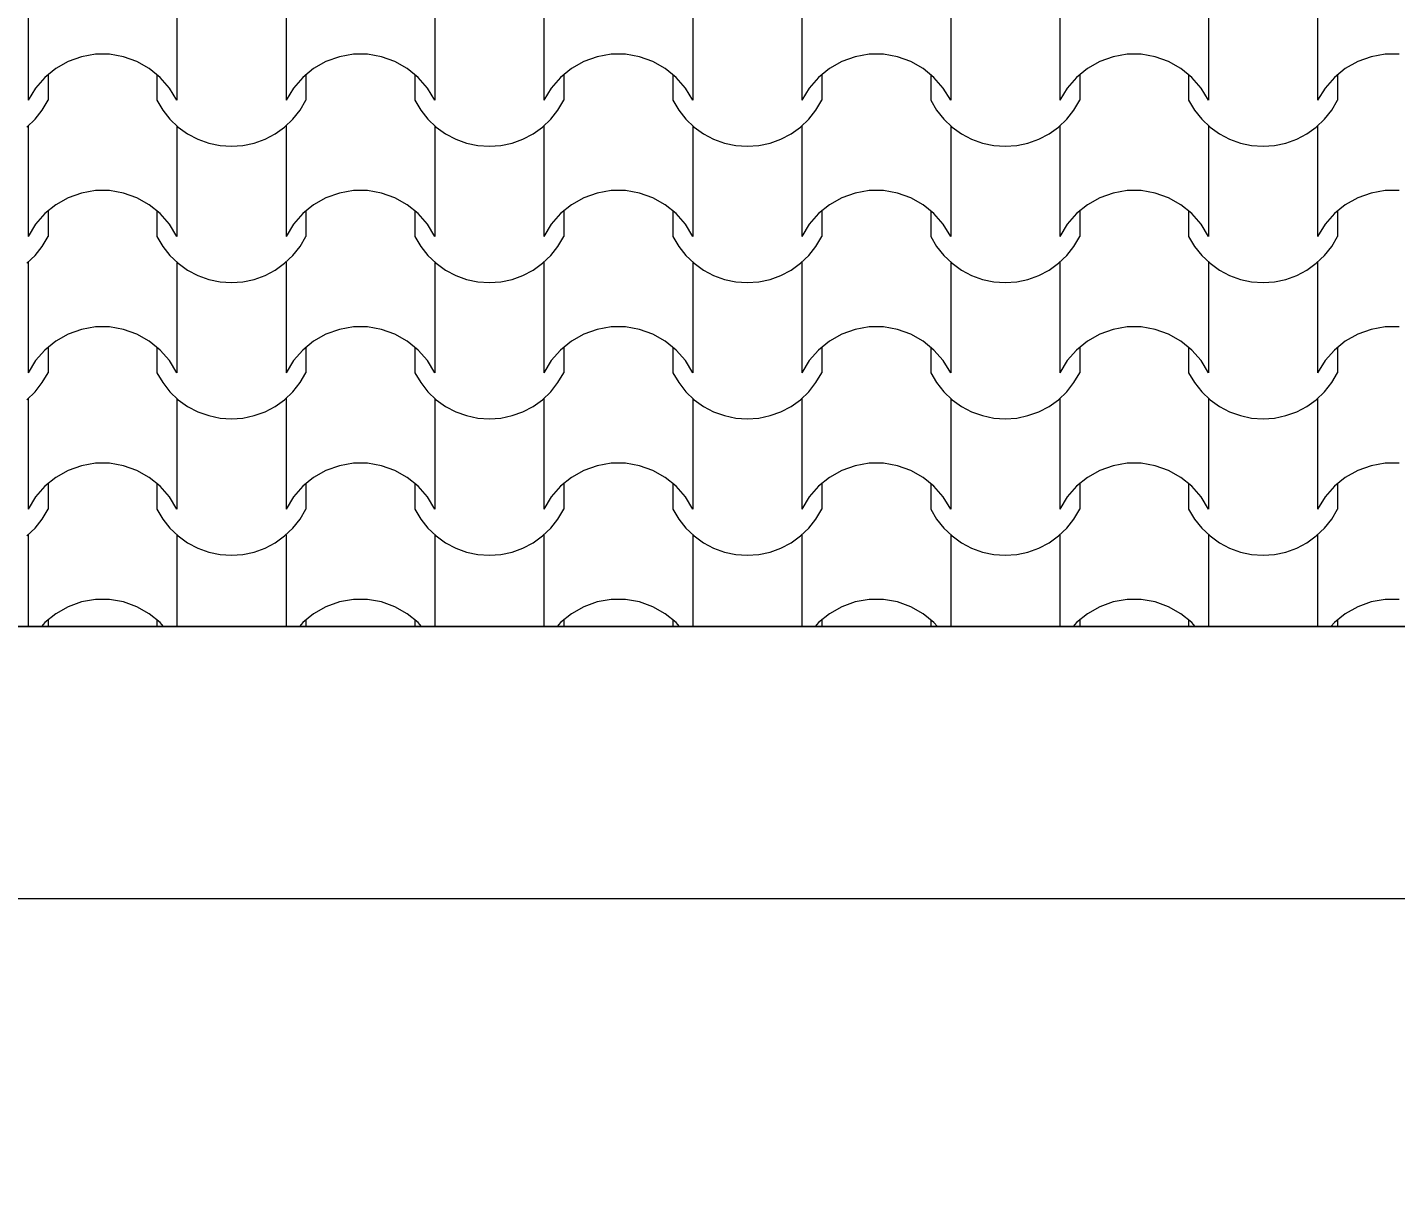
# Model space of a CAD drawing. Header units: millimetres. Extents: x 318905 to 439572, y -5133 to 105868.
# Drawn here: x 401034 to 402543, y 5206 to 6484 of the extents above; entities that cross this region are included whole.
import ezdxf

# ---------------------------------------------------------------- set-up
doc = ezdxf.new("R2010")
doc.units = ezdxf.units.MM
doc.header["$MEASUREMENT"] = 0
for name, color, linetype, lineweight in [('0_Stylo_No__98', 154, 'Continuous', 0), ('2D -  Dessin général_Stylo_No__1', 7, 'Continuous', 5), ('OMBRES_Stylo_No__1', 7, 'Continuous', 5)]:
    doc.layers.add(name, color=color, linetype=linetype, lineweight=lineweight)
doc.layers.add('OMBRES_Stylo_No__82', color=7, linetype='Continuous', lineweight=13, true_color=0xaaaaaa)
doc.styles.add('STYLE_GENERE_3', font='')
doc.styles.get('STYLE_GENERE_3').set_extended_font_data('Arial')
doc.dimstyles.new('STYLE_GENERE__1', dxfattribs={"dimtxt": 200, "dimasz": 142.5, "dimexe": 0.18, "dimexo": 500, "dimgap": 0.09, "dimtad": 0, "dimtih": 1, "dimtoh": 1, "dimlfac": 0.001, "dimzin": 0, "dimdsep": 46, "dimtxsty": 'STYLE_GENERE_3', "dimblk": 'ARROWHEAD_6', "dimblk1": 'ARROWHEAD_6', "dimblk2": 'ARROWHEAD_6', "dimcen": 0.09, "dimclrd": 154, "dimclre": 154, "dimclrt": 154, "dimazin": 0, "dimtfac": 1, "dimtdec": 4, "dimtmove": 0, "dimatfit": 3, "dimfxl": 0, "dimtolj": 1, "dimtzin": 0, "dimarcsym": 0})

# ---------------------------------------------------------------- blocks, each defined once
blk = doc.blocks.new('*X109')
at = {"layer": 'OMBRES_Stylo_No__82', "linetype": 'Continuous'}
for p, q in [((401034.7, 6525.4), (401034.7, 6464.5)), ((401198.9, 6525.4), (401198.9, 6464.5)), ((401319.2, 6525.4), (401319.2, 6464.5)), ((401483.4, 6525.4), (401483.4, 6464.5)), ((401603.6, 6525.4), (401603.6, 6464.5)), ((401767.9, 6525.4), (401767.9, 6464.5)), ((401888.1, 6525.4), (401888.1, 6464.5)), ((402052.4, 6525.4), (402052.4, 6464.5)), ((402172.6, 6525.4), (402172.6, 6464.5)), ((402336.8, 6525.4), (402336.8, 6464.5)), ((402457.1, 6525.4), (402457.1, 6464.5)), ((401034.7, 6464.5), (401034.7, 6403.5)), ((401198.9, 6464.5), (401198.9, 6403.5)), ((401319.2, 6464.5), (401319.2, 6403.5)), ((401483.4, 6464.5), (401483.4, 6403.5)), ((401603.6, 6464.5), (401603.6, 6403.5)), ((401767.9, 6464.5), (401767.9, 6403.5)), ((401888.1, 6464.5), (401888.1, 6403.5)), ((402052.4, 6464.5), (402052.4, 6403.5)), ((402172.6, 6464.5), (402172.6, 6403.5)), ((402336.8, 6464.5), (402336.8, 6403.5)), ((402457.1, 6464.5), (402457.1, 6403.5)), ((401078.9, 6446.1), (401065.2, 6438.5)), ((401093.6, 6451.3), (401078.9, 6446.1)), ((401109, 6454), (401093.6, 6451.3)), ((401116.8, 6454), (401109, 6454)), ((401124.6, 6454), (401116.8, 6454)), ((401140, 6451.3), (401124.6, 6454)), ((401154.7, 6446.1), (401140, 6451.3)), ((401168.4, 6438.5), (401154.7, 6446.1)), ((401363.3, 6446.1), (401349.7, 6438.5)), ((401378.1, 6451.3), (401363.3, 6446.1)), ((401393.5, 6454), (401378.1, 6451.3)), ((401401.3, 6454), (401393.5, 6454)), ((401409.1, 6454), (401401.3, 6454)), ((401424.5, 6451.3), (401409.1, 6454)), ((401439.2, 6446.1), (401424.5, 6451.3)), ((401452.9, 6438.5), (401439.2, 6446.1)), ((401647.8, 6446.1), (401634.2, 6438.5)), ((401662.5, 6451.3), (401647.8, 6446.1)), ((401677.9, 6454), (401662.5, 6451.3)), ((401685.8, 6454), (401677.9, 6454)), ((401693.6, 6454), (401685.8, 6454)), ((401709, 6451.3), (401693.6, 6454)), ((401723.7, 6446.1), (401709, 6451.3)), ((401737.3, 6438.5), (401723.7, 6446.1)), ((401932.3, 6446.1), (401918.7, 6438.5)), ((401947, 6451.3), (401932.3, 6446.1)), ((401962.4, 6454), (401947, 6451.3)), ((401970.2, 6454), (401962.4, 6454)), ((401978.1, 6454), (401970.2, 6454)), ((401993.5, 6451.3), (401978.1, 6454)), ((402008.2, 6446.1), (401993.5, 6451.3)), ((402021.8, 6438.5), (402008.2, 6446.1)), ((402216.8, 6446.1), (402203.1, 6438.5)), ((402231.5, 6451.3), (402216.8, 6446.1)), ((402246.9, 6454), (402231.5, 6451.3)), ((402254.7, 6454), (402246.9, 6454)), ((402262.5, 6454), (402254.7, 6454)), ((402277.9, 6451.3), (402262.5, 6454)), ((402292.7, 6446.1), (402277.9, 6451.3)), ((402306.3, 6438.5), (402292.7, 6446.1)), ((402501.3, 6446.1), (402487.6, 6438.5)), ((402516, 6451.3), (402501.3, 6446.1)), ((402531.4, 6454), (402516, 6451.3)), ((402539.2, 6454), (402531.4, 6454)), ((402547, 6454), (402539.2, 6454)), ((401065.2, 6438.5), (401053.1, 6428.6)), ((401056.7, 6431.5), (401056.7, 6403.5)), ((401180.5, 6428.6), (401168.4, 6438.5)), ((401176.9, 6431.5), (401176.9, 6403.5)), ((401349.7, 6438.5), (401337.6, 6428.6)), ((401341.2, 6431.5), (401341.2, 6403.5)), ((401465, 6428.6), (401452.9, 6438.5)), ((401461.4, 6431.5), (401461.4, 6403.5)), ((401634.2, 6438.5), (401622.1, 6428.6)), ((401625.6, 6431.5), (401625.6, 6403.5)), ((401749.5, 6428.6), (401737.3, 6438.5)), ((401745.9, 6431.5), (401745.9, 6403.5)), ((401918.7, 6438.5), (401906.5, 6428.6)), ((401910.1, 6431.5), (401910.1, 6403.5)), ((402033.9, 6428.6), (402021.8, 6438.5)), ((402030.4, 6431.5), (402030.4, 6403.5)), ((402203.1, 6438.5), (402191, 6428.6)), ((402194.6, 6431.5), (402194.6, 6403.5)), ((402318.4, 6428.6), (402306.3, 6438.5)), ((402314.8, 6431.5), (402314.8, 6403.5)), ((402487.6, 6438.5), (402475.5, 6428.6)), ((402479.1, 6431.5), (402479.1, 6403.5)), ((401042.8, 6416.8), (401034.7, 6403.5)), ((401053.1, 6428.6), (401042.8, 6416.8)), ((401190.8, 6416.8), (401180.5, 6428.6)), ((401198.9, 6403.5), (401190.8, 6416.8)), ((401327.3, 6416.8), (401319.2, 6403.5)), ((401337.6, 6428.6), (401327.3, 6416.8)), ((401475.3, 6416.8), (401465, 6428.6)), ((401483.4, 6403.5), (401475.3, 6416.8)), ((401611.8, 6416.8), (401603.6, 6403.5)), ((401622.1, 6428.6), (401611.8, 6416.8)), ((401759.7, 6416.8), (401749.5, 6428.6)), ((401767.9, 6403.5), (401759.7, 6416.8)), ((401896.3, 6416.8), (401888.1, 6403.5)), ((401906.5, 6428.6), (401896.3, 6416.8)), ((402044.2, 6416.8), (402033.9, 6428.6)), ((402052.4, 6403.5), (402044.2, 6416.8)), ((402180.7, 6416.8), (402172.6, 6403.5)), ((402191, 6428.6), (402180.7, 6416.8)), ((402328.7, 6416.8), (402318.4, 6428.6)), ((402336.8, 6403.5), (402328.7, 6416.8)), ((402465.2, 6416.8), (402457.1, 6403.5)), ((402475.5, 6428.6), (402465.2, 6416.8)), ((401050.2, 6392.5), (401056.7, 6403.5)), ((401176.9, 6403.5), (401183.4, 6392.5)), ((401334.7, 6392.5), (401341.2, 6403.5)), ((401461.4, 6403.5), (401467.8, 6392.5)), ((401619.2, 6392.5), (401625.6, 6403.5)), ((401745.9, 6403.5), (401752.3, 6392.5)), ((401903.7, 6392.5), (401910.1, 6403.5)), ((402030.4, 6403.5), (402036.8, 6392.5)), ((402188.2, 6392.5), (402194.6, 6403.5)), ((402314.8, 6403.5), (402321.3, 6392.5)), ((402472.6, 6392.5), (402479.1, 6403.5)), ((401042.4, 6382.6), (401050.2, 6392.5)), ((401183.4, 6392.5), (401191.2, 6382.6)), ((401326.8, 6382.6), (401334.7, 6392.5)), ((401467.8, 6392.5), (401475.7, 6382.6)), ((401611.3, 6382.6), (401619.2, 6392.5)), ((401752.3, 6392.5), (401760.2, 6382.6)), ((401895.8, 6382.6), (401903.7, 6392.5)), ((402036.8, 6392.5), (402044.7, 6382.6)), ((402180.3, 6382.6), (402188.2, 6392.5)), ((402321.3, 6392.5), (402329.2, 6382.6)), ((402464.8, 6382.6), (402472.6, 6392.5)), ((401033.2, 6373.8), (401042.4, 6382.6)), ((401034.7, 6375.1), (401034.7, 6314.1)), ((401191.2, 6382.6), (401200.4, 6373.8)), ((401198.9, 6375.1), (401198.9, 6314.1)), ((401200.4, 6373.8), (401210.7, 6366.4)), ((401307.3, 6366.4), (401317.6, 6373.8)), ((401317.6, 6373.8), (401326.8, 6382.6)), ((401319.2, 6375.1), (401319.2, 6314.1)), ((401475.7, 6382.6), (401484.9, 6373.8)), ((401483.4, 6375.1), (401483.4, 6314.1)), ((401484.9, 6373.8), (401495.2, 6366.4)), ((401591.8, 6366.4), (401602.1, 6373.8)), ((401602.1, 6373.8), (401611.3, 6382.6)), ((401603.6, 6375.1), (401603.6, 6314.1)), ((401760.2, 6382.6), (401769.4, 6373.8)), ((401767.9, 6375.1), (401767.9, 6314.1)), ((401769.4, 6373.8), (401779.7, 6366.4)), ((401876.3, 6366.4), (401886.6, 6373.8)), ((401886.6, 6373.8), (401895.8, 6382.6)), ((401888.1, 6375.1), (401888.1, 6314.1)), ((402044.7, 6382.6), (402053.9, 6373.8)), ((402052.4, 6375.1), (402052.4, 6314.1)), ((402053.9, 6373.8), (402064.2, 6366.4)), ((402160.8, 6366.4), (402171.1, 6373.8)), ((402171.1, 6373.8), (402180.3, 6382.6)), ((402172.6, 6375.1), (402172.6, 6314.1)), ((402329.2, 6382.6), (402338.4, 6373.8)), ((402336.8, 6375.1), (402336.8, 6314.1)), ((402338.4, 6373.8), (402348.7, 6366.4)), ((402445.3, 6366.4), (402455.6, 6373.8)), ((402455.6, 6373.8), (402464.8, 6382.6)), ((402457.1, 6375.1), (402457.1, 6314.1)), ((401210.7, 6366.4), (401222, 6360.5)), ((401222, 6360.5), (401233.9, 6356.1)), ((401233.9, 6356.1), (401246.4, 6353.5)), ((401271.7, 6353.5), (401284.1, 6356.1)), ((401284.1, 6356.1), (401296.1, 6360.5)), ((401296.1, 6360.5), (401307.3, 6366.4)), ((401495.2, 6366.4), (401506.5, 6360.5)), ((401506.5, 6360.5), (401518.4, 6356.1)), ((401518.4, 6356.1), (401530.8, 6353.5)), ((401556.2, 6353.5), (401568.6, 6356.1)), ((401568.6, 6356.1), (401580.6, 6360.5)), ((401580.6, 6360.5), (401591.8, 6366.4)), ((401779.7, 6366.4), (401790.9, 6360.5)), ((401790.9, 6360.5), (401802.9, 6356.1)), ((401802.9, 6356.1), (401815.3, 6353.5)), ((401840.7, 6353.5), (401853.1, 6356.1)), ((401853.1, 6356.1), (401865.1, 6360.5)), ((401865.1, 6360.5), (401876.3, 6366.4)), ((402064.2, 6366.4), (402075.4, 6360.5)), ((402075.4, 6360.5), (402087.4, 6356.1)), ((402087.4, 6356.1), (402099.8, 6353.5)), ((402125.2, 6353.5), (402137.6, 6356.1)), ((402137.6, 6356.1), (402149.5, 6360.5)), ((402149.5, 6360.5), (402160.8, 6366.4)), ((402348.7, 6366.4), (402359.9, 6360.5)), ((402359.9, 6360.5), (402371.9, 6356.1)), ((402371.9, 6356.1), (402384.3, 6353.5)), ((402409.6, 6353.5), (402422.1, 6356.1)), ((402422.1, 6356.1), (402434, 6360.5)), ((402434, 6360.5), (402445.3, 6366.4)), ((401246.4, 6353.5), (401259, 6352.6)), ((401259, 6352.6), (401271.7, 6353.5)), ((401530.8, 6353.5), (401543.5, 6352.6)), ((401543.5, 6352.6), (401556.2, 6353.5)), ((401815.3, 6353.5), (401828, 6352.6)), ((401828, 6352.6), (401840.7, 6353.5)), ((402099.8, 6353.5), (402112.5, 6352.6)), ((402112.5, 6352.6), (402125.2, 6353.5)), ((402384.3, 6353.5), (402397, 6352.6)), ((402397, 6352.6), (402409.6, 6353.5)), ((401034.7, 6314.1), (401034.7, 6253.1)), ((401198.9, 6314.1), (401198.9, 6253.1)), ((401319.2, 6314.1), (401319.2, 6253.1)), ((401483.4, 6314.1), (401483.4, 6253.1)), ((401603.6, 6314.1), (401603.6, 6253.1)), ((401767.9, 6314.1), (401767.9, 6253.1)), ((401888.1, 6314.1), (401888.1, 6253.1)), ((402052.4, 6314.1), (402052.4, 6253.1)), ((402172.6, 6314.1), (402172.6, 6253.1)), ((402336.8, 6314.1), (402336.8, 6253.1)), ((402457.1, 6314.1), (402457.1, 6253.1)), ((401078.9, 6295.8), (401065.2, 6288.1)), ((401093.6, 6301), (401078.9, 6295.8)), ((401109, 6303.7), (401093.6, 6301)), ((401116.8, 6303.7), (401109, 6303.7)), ((401124.6, 6303.7), (401116.8, 6303.7)), ((401140, 6301), (401124.6, 6303.7)), ((401154.7, 6295.8), (401140, 6301)), ((401168.4, 6288.1), (401154.7, 6295.8)), ((401363.3, 6295.8), (401349.7, 6288.1)), ((401378.1, 6301), (401363.3, 6295.8)), ((401393.5, 6303.7), (401378.1, 6301)), ((401401.3, 6303.7), (401393.5, 6303.7)), ((401409.1, 6303.7), (401401.3, 6303.7)), ((401424.5, 6301), (401409.1, 6303.7)), ((401439.2, 6295.8), (401424.5, 6301)), ((401452.9, 6288.1), (401439.2, 6295.8)), ((401647.8, 6295.8), (401634.2, 6288.1)), ((401662.5, 6301), (401647.8, 6295.8)), ((401677.9, 6303.7), (401662.5, 6301)), ((401685.8, 6303.7), (401677.9, 6303.7)), ((401693.6, 6303.7), (401685.8, 6303.7)), ((401709, 6301), (401693.6, 6303.7)), ((401723.7, 6295.8), (401709, 6301)), ((401737.3, 6288.1), (401723.7, 6295.8)), ((401932.3, 6295.8), (401918.7, 6288.1)), ((401947, 6301), (401932.3, 6295.8)), ((401962.4, 6303.7), (401947, 6301)), ((401970.2, 6303.7), (401962.4, 6303.7)), ((401978.1, 6303.7), (401970.2, 6303.7)), ((401993.5, 6301), (401978.1, 6303.7)), ((402008.2, 6295.8), (401993.5, 6301)), ((402021.8, 6288.1), (402008.2, 6295.8)), ((402216.8, 6295.8), (402203.1, 6288.1)), ((402231.5, 6301), (402216.8, 6295.8)), ((402246.9, 6303.7), (402231.5, 6301)), ((402254.7, 6303.7), (402246.9, 6303.7)), ((402262.5, 6303.7), (402254.7, 6303.7)), ((402277.9, 6301), (402262.5, 6303.7)), ((402292.7, 6295.8), (402277.9, 6301)), ((402306.3, 6288.1), (402292.7, 6295.8)), ((402501.3, 6295.8), (402487.6, 6288.1)), ((402516, 6301), (402501.3, 6295.8)), ((402531.4, 6303.7), (402516, 6301)), ((402539.2, 6303.7), (402531.4, 6303.7)), ((402547, 6303.7), (402539.2, 6303.7)), ((401053.1, 6278.3), (401042.8, 6266.5)), ((401065.2, 6288.1), (401053.1, 6278.3)), ((401056.7, 6281.2), (401056.7, 6253.1)), ((401180.5, 6278.3), (401168.4, 6288.1)), ((401176.9, 6281.2), (401176.9, 6253.1)), ((401190.8, 6266.5), (401180.5, 6278.3)), ((401337.6, 6278.3), (401327.3, 6266.5)), ((401349.7, 6288.1), (401337.6, 6278.3)), ((401341.2, 6281.2), (401341.2, 6253.1)), ((401465, 6278.3), (401452.9, 6288.1)), ((401461.4, 6281.2), (401461.4, 6253.1)), ((401475.3, 6266.5), (401465, 6278.3)), ((401622.1, 6278.3), (401611.8, 6266.5)), ((401634.2, 6288.1), (401622.1, 6278.3)), ((401625.6, 6281.2), (401625.6, 6253.1)), ((401749.5, 6278.3), (401737.3, 6288.1)), ((401745.9, 6281.2), (401745.9, 6253.1)), ((401759.7, 6266.5), (401749.5, 6278.3)), ((401906.5, 6278.3), (401896.3, 6266.5)), ((401918.7, 6288.1), (401906.5, 6278.3)), ((401910.1, 6281.2), (401910.1, 6253.1)), ((402033.9, 6278.3), (402021.8, 6288.1)), ((402030.4, 6281.2), (402030.4, 6253.1)), ((402044.2, 6266.5), (402033.9, 6278.3)), ((402191, 6278.3), (402180.7, 6266.5)), ((402203.1, 6288.1), (402191, 6278.3)), ((402194.6, 6281.2), (402194.6, 6253.1)), ((402318.4, 6278.3), (402306.3, 6288.1)), ((402314.8, 6281.2), (402314.8, 6253.1)), ((402328.7, 6266.5), (402318.4, 6278.3)), ((402475.5, 6278.3), (402465.2, 6266.5)), ((402487.6, 6288.1), (402475.5, 6278.3)), ((402479.1, 6281.2), (402479.1, 6253.1)), ((401042.8, 6266.5), (401034.7, 6253.1)), ((401198.9, 6253.1), (401190.8, 6266.5)), ((401327.3, 6266.5), (401319.2, 6253.1)), ((401483.4, 6253.1), (401475.3, 6266.5)), ((401611.8, 6266.5), (401603.6, 6253.1)), ((401767.9, 6253.1), (401759.7, 6266.5)), ((401896.3, 6266.5), (401888.1, 6253.1)), ((402052.4, 6253.1), (402044.2, 6266.5)), ((402180.7, 6266.5), (402172.6, 6253.1)), ((402336.8, 6253.1), (402328.7, 6266.5)), ((402465.2, 6266.5), (402457.1, 6253.1)), ((401050.2, 6242.2), (401056.7, 6253.1)), ((401176.9, 6253.1), (401183.4, 6242.2)), ((401334.7, 6242.2), (401341.2, 6253.1)), ((401461.4, 6253.1), (401467.8, 6242.2)), ((401619.2, 6242.2), (401625.6, 6253.1)), ((401745.9, 6253.1), (401752.3, 6242.2)), ((401903.7, 6242.2), (401910.1, 6253.1)), ((402030.4, 6253.1), (402036.8, 6242.2)), ((402188.2, 6242.2), (402194.6, 6253.1)), ((402314.8, 6253.1), (402321.3, 6242.2)), ((402472.6, 6242.2), (402479.1, 6253.1)), ((401042.4, 6232.2), (401050.2, 6242.2)), ((401183.4, 6242.2), (401191.2, 6232.2)), ((401326.8, 6232.2), (401334.7, 6242.2)), ((401467.8, 6242.2), (401475.7, 6232.2)), ((401611.3, 6232.2), (401619.2, 6242.2)), ((401752.3, 6242.2), (401760.2, 6232.2)), ((401895.8, 6232.2), (401903.7, 6242.2)), ((402036.8, 6242.2), (402044.7, 6232.2)), ((402180.3, 6232.2), (402188.2, 6242.2)), ((402321.3, 6242.2), (402329.2, 6232.2)), ((402464.8, 6232.2), (402472.6, 6242.2)), ((401033.2, 6223.5), (401042.4, 6232.2)), ((401034.7, 6224.7), (401034.7, 6163.8)), ((401191.2, 6232.2), (401200.4, 6223.5)), ((401198.9, 6224.7), (401198.9, 6163.8)), ((401200.4, 6223.5), (401210.7, 6216)), ((401307.3, 6216), (401317.6, 6223.5)), ((401317.6, 6223.5), (401326.8, 6232.2)), ((401319.2, 6224.7), (401319.2, 6163.8)), ((401475.7, 6232.2), (401484.9, 6223.5)), ((401483.4, 6224.7), (401483.4, 6163.8)), ((401484.9, 6223.5), (401495.2, 6216)), ((401591.8, 6216), (401602.1, 6223.5)), ((401602.1, 6223.5), (401611.3, 6232.2)), ((401603.6, 6224.7), (401603.6, 6163.8)), ((401760.2, 6232.2), (401769.4, 6223.5)), ((401767.9, 6224.7), (401767.9, 6163.8)), ((401769.4, 6223.5), (401779.7, 6216)), ((401876.3, 6216), (401886.6, 6223.5)), ((401886.6, 6223.5), (401895.8, 6232.2)), ((401888.1, 6224.7), (401888.1, 6163.8)), ((402044.7, 6232.2), (402053.9, 6223.5)), ((402052.4, 6224.7), (402052.4, 6163.8)), ((402053.9, 6223.5), (402064.2, 6216)), ((402160.8, 6216), (402171.1, 6223.5)), ((402171.1, 6223.5), (402180.3, 6232.2)), ((402172.6, 6224.7), (402172.6, 6163.8)), ((402329.2, 6232.2), (402338.4, 6223.5)), ((402336.8, 6224.7), (402336.8, 6163.8)), ((402338.4, 6223.5), (402348.7, 6216)), ((402445.3, 6216), (402455.6, 6223.5)), ((402455.6, 6223.5), (402464.8, 6232.2)), ((402457.1, 6224.7), (402457.1, 6163.8)), ((401210.7, 6216), (401222, 6210.1)), ((401222, 6210.1), (401233.9, 6205.8)), ((401233.9, 6205.8), (401246.4, 6203.2)), ((401246.4, 6203.2), (401259, 6202.3)), ((401259, 6202.3), (401271.7, 6203.2)), ((401271.7, 6203.2), (401284.1, 6205.8)), ((401284.1, 6205.8), (401296.1, 6210.1)), ((401296.1, 6210.1), (401307.3, 6216)), ((401495.2, 6216), (401506.5, 6210.1)), ((401506.5, 6210.1), (401518.4, 6205.8)), ((401518.4, 6205.8), (401530.8, 6203.2)), ((401530.8, 6203.2), (401543.5, 6202.3)), ((401543.5, 6202.3), (401556.2, 6203.2)), ((401556.2, 6203.2), (401568.6, 6205.8)), ((401568.6, 6205.8), (401580.6, 6210.1)), ((401580.6, 6210.1), (401591.8, 6216)), ((401779.7, 6216), (401790.9, 6210.1)), ((401790.9, 6210.1), (401802.9, 6205.8)), ((401802.9, 6205.8), (401815.3, 6203.2)), ((401815.3, 6203.2), (401828, 6202.3)), ((401828, 6202.3), (401840.7, 6203.2)), ((401840.7, 6203.2), (401853.1, 6205.8)), ((401853.1, 6205.8), (401865.1, 6210.1)), ((401865.1, 6210.1), (401876.3, 6216)), ((402064.2, 6216), (402075.4, 6210.1)), ((402075.4, 6210.1), (402087.4, 6205.8)), ((402087.4, 6205.8), (402099.8, 6203.2)), ((402099.8, 6203.2), (402112.5, 6202.3)), ((402112.5, 6202.3), (402125.2, 6203.2)), ((402125.2, 6203.2), (402137.6, 6205.8)), ((402137.6, 6205.8), (402149.5, 6210.1)), ((402149.5, 6210.1), (402160.8, 6216)), ((402348.7, 6216), (402359.9, 6210.1)), ((402359.9, 6210.1), (402371.9, 6205.8)), ((402371.9, 6205.8), (402384.3, 6203.2)), ((402384.3, 6203.2), (402397, 6202.3)), ((402397, 6202.3), (402409.6, 6203.2)), ((402409.6, 6203.2), (402422.1, 6205.8)), ((402422.1, 6205.8), (402434, 6210.1)), ((402434, 6210.1), (402445.3, 6216)), ((401034.7, 6163.8), (401034.7, 6102.8)), ((401198.9, 6163.8), (401198.9, 6102.8)), ((401319.2, 6163.8), (401319.2, 6102.8)), ((401483.4, 6163.8), (401483.4, 6102.8)), ((401603.6, 6163.8), (401603.6, 6102.8)), ((401767.9, 6163.8), (401767.9, 6102.8)), ((401888.1, 6163.8), (401888.1, 6102.8)), ((402052.4, 6163.8), (402052.4, 6102.8)), ((402172.6, 6163.8), (402172.6, 6102.8)), ((402336.8, 6163.8), (402336.8, 6102.8)), ((402457.1, 6163.8), (402457.1, 6102.8)), ((401078.9, 6145.4), (401065.2, 6137.8)), ((401093.6, 6150.7), (401078.9, 6145.4)), ((401109, 6153.3), (401093.6, 6150.7)), ((401116.8, 6153.3), (401109, 6153.3)), ((401124.6, 6153.3), (401116.8, 6153.3)), ((401140, 6150.7), (401124.6, 6153.3)), ((401154.7, 6145.4), (401140, 6150.7)), ((401168.4, 6137.8), (401154.7, 6145.4)), ((401363.3, 6145.4), (401349.7, 6137.8)), ((401378.1, 6150.7), (401363.3, 6145.4)), ((401393.5, 6153.3), (401378.1, 6150.7)), ((401401.3, 6153.3), (401393.5, 6153.3)), ((401409.1, 6153.3), (401401.3, 6153.3)), ((401424.5, 6150.7), (401409.1, 6153.3)), ((401439.2, 6145.4), (401424.5, 6150.7)), ((401452.9, 6137.8), (401439.2, 6145.4)), ((401647.8, 6145.4), (401634.2, 6137.8)), ((401662.5, 6150.7), (401647.8, 6145.4)), ((401677.9, 6153.3), (401662.5, 6150.7)), ((401685.8, 6153.3), (401677.9, 6153.3)), ((401693.6, 6153.3), (401685.8, 6153.3)), ((401709, 6150.7), (401693.6, 6153.3)), ((401723.7, 6145.4), (401709, 6150.7)), ((401737.3, 6137.8), (401723.7, 6145.4)), ((401932.3, 6145.4), (401918.7, 6137.8)), ((401947, 6150.7), (401932.3, 6145.4)), ((401962.4, 6153.3), (401947, 6150.7)), ((401970.2, 6153.3), (401962.4, 6153.3)), ((401978.1, 6153.3), (401970.2, 6153.3)), ((401993.5, 6150.7), (401978.1, 6153.3)), ((402008.2, 6145.4), (401993.5, 6150.7)), ((402021.8, 6137.8), (402008.2, 6145.4)), ((402216.8, 6145.4), (402203.1, 6137.8)), ((402231.5, 6150.7), (402216.8, 6145.4)), ((402246.9, 6153.3), (402231.5, 6150.7)), ((402254.7, 6153.3), (402246.9, 6153.3)), ((402262.5, 6153.3), (402254.7, 6153.3)), ((402277.9, 6150.7), (402262.5, 6153.3)), ((402292.7, 6145.4), (402277.9, 6150.7)), ((402306.3, 6137.8), (402292.7, 6145.4)), ((402501.3, 6145.4), (402487.6, 6137.8)), ((402516, 6150.7), (402501.3, 6145.4)), ((402531.4, 6153.3), (402516, 6150.7)), ((402539.2, 6153.3), (402531.4, 6153.3)), ((402547, 6153.3), (402539.2, 6153.3)), ((401053.1, 6127.9), (401042.8, 6116.2)), ((401065.2, 6137.8), (401053.1, 6127.9)), ((401056.7, 6130.8), (401056.7, 6102.8)), ((401180.5, 6127.9), (401168.4, 6137.8)), ((401176.9, 6130.8), (401176.9, 6102.8)), ((401190.8, 6116.2), (401180.5, 6127.9)), ((401337.6, 6127.9), (401327.3, 6116.2)), ((401349.7, 6137.8), (401337.6, 6127.9)), ((401341.2, 6130.8), (401341.2, 6102.8)), ((401465, 6127.9), (401452.9, 6137.8)), ((401461.4, 6130.8), (401461.4, 6102.8)), ((401475.3, 6116.2), (401465, 6127.9)), ((401622.1, 6127.9), (401611.8, 6116.2)), ((401634.2, 6137.8), (401622.1, 6127.9)), ((401625.6, 6130.8), (401625.6, 6102.8)), ((401749.5, 6127.9), (401737.3, 6137.8)), ((401745.9, 6130.8), (401745.9, 6102.8)), ((401759.7, 6116.2), (401749.5, 6127.9)), ((401906.5, 6127.9), (401896.3, 6116.2)), ((401918.7, 6137.8), (401906.5, 6127.9)), ((401910.1, 6130.8), (401910.1, 6102.8)), ((402033.9, 6127.9), (402021.8, 6137.8)), ((402030.4, 6130.8), (402030.4, 6102.8)), ((402044.2, 6116.2), (402033.9, 6127.9)), ((402191, 6127.9), (402180.7, 6116.2)), ((402203.1, 6137.8), (402191, 6127.9)), ((402194.6, 6130.8), (402194.6, 6102.8)), ((402318.4, 6127.9), (402306.3, 6137.8)), ((402314.8, 6130.8), (402314.8, 6102.8)), ((402328.7, 6116.2), (402318.4, 6127.9)), ((402475.5, 6127.9), (402465.2, 6116.2)), ((402487.6, 6137.8), (402475.5, 6127.9)), ((402479.1, 6130.8), (402479.1, 6102.8)), ((401042.8, 6116.2), (401034.7, 6102.8)), ((401198.9, 6102.8), (401190.8, 6116.2)), ((401327.3, 6116.2), (401319.2, 6102.8)), ((401483.4, 6102.8), (401475.3, 6116.2)), ((401611.8, 6116.2), (401603.6, 6102.8)), ((401767.9, 6102.8), (401759.7, 6116.2)), ((401896.3, 6116.2), (401888.1, 6102.8)), ((402052.4, 6102.8), (402044.2, 6116.2)), ((402180.7, 6116.2), (402172.6, 6102.8)), ((402336.8, 6102.8), (402328.7, 6116.2)), ((402465.2, 6116.2), (402457.1, 6102.8)), ((401050.2, 6091.9), (401056.7, 6102.8)), ((401176.9, 6102.8), (401183.4, 6091.9)), ((401334.7, 6091.9), (401341.2, 6102.8)), ((401461.4, 6102.8), (401467.8, 6091.9)), ((401619.2, 6091.9), (401625.6, 6102.8)), ((401745.9, 6102.8), (401752.3, 6091.9)), ((401903.7, 6091.9), (401910.1, 6102.8)), ((402030.4, 6102.8), (402036.8, 6091.9)), ((402188.2, 6091.9), (402194.6, 6102.8)), ((402314.8, 6102.8), (402321.3, 6091.9)), ((402472.6, 6091.9), (402479.1, 6102.8)), ((401042.4, 6081.9), (401050.2, 6091.9)), ((401183.4, 6091.9), (401191.2, 6081.9)), ((401326.8, 6081.9), (401334.7, 6091.9)), ((401467.8, 6091.9), (401475.7, 6081.9)), ((401611.3, 6081.9), (401619.2, 6091.9)), ((401752.3, 6091.9), (401760.2, 6081.9)), ((401895.8, 6081.9), (401903.7, 6091.9)), ((402036.8, 6091.9), (402044.7, 6081.9)), ((402180.3, 6081.9), (402188.2, 6091.9)), ((402321.3, 6091.9), (402329.2, 6081.9)), ((402464.8, 6081.9), (402472.6, 6091.9)), ((401033.2, 6073.1), (401042.4, 6081.9)), ((401034.7, 6074.4), (401034.7, 6013.4)), ((401191.2, 6081.9), (401200.4, 6073.1)), ((401198.9, 6074.4), (401198.9, 6013.4)), ((401200.4, 6073.1), (401210.7, 6065.7)), ((401307.3, 6065.7), (401317.6, 6073.1)), ((401317.6, 6073.1), (401326.8, 6081.9)), ((401319.2, 6074.4), (401319.2, 6013.4)), ((401475.7, 6081.9), (401484.9, 6073.1)), ((401483.4, 6074.4), (401483.4, 6013.4)), ((401484.9, 6073.1), (401495.2, 6065.7)), ((401591.8, 6065.7), (401602.1, 6073.1)), ((401602.1, 6073.1), (401611.3, 6081.9)), ((401603.6, 6074.4), (401603.6, 6013.4)), ((401760.2, 6081.9), (401769.4, 6073.1)), ((401767.9, 6074.4), (401767.9, 6013.4)), ((401769.4, 6073.1), (401779.7, 6065.7)), ((401876.3, 6065.7), (401886.6, 6073.1)), ((401886.6, 6073.1), (401895.8, 6081.9)), ((401888.1, 6074.4), (401888.1, 6013.4)), ((402044.7, 6081.9), (402053.9, 6073.1)), ((402052.4, 6074.4), (402052.4, 6013.4)), ((402053.9, 6073.1), (402064.2, 6065.7)), ((402160.8, 6065.7), (402171.1, 6073.1)), ((402171.1, 6073.1), (402180.3, 6081.9)), ((402172.6, 6074.4), (402172.6, 6013.4)), ((402329.2, 6081.9), (402338.4, 6073.1)), ((402336.8, 6074.4), (402336.8, 6013.4)), ((402338.4, 6073.1), (402348.7, 6065.7)), ((402445.3, 6065.7), (402455.6, 6073.1)), ((402455.6, 6073.1), (402464.8, 6081.9)), ((402457.1, 6074.4), (402457.1, 6013.4)), ((401210.7, 6065.7), (401222, 6059.8)), ((401222, 6059.8), (401233.9, 6055.5)), ((401233.9, 6055.5), (401246.4, 6052.9)), ((401246.4, 6052.9), (401259, 6052)), ((401259, 6052), (401271.7, 6052.9)), ((401271.7, 6052.9), (401284.1, 6055.5)), ((401284.1, 6055.5), (401296.1, 6059.8)), ((401296.1, 6059.8), (401307.3, 6065.7)), ((401495.2, 6065.7), (401506.5, 6059.8)), ((401506.5, 6059.8), (401518.4, 6055.5)), ((401518.4, 6055.5), (401530.8, 6052.9)), ((401530.8, 6052.9), (401543.5, 6052)), ((401543.5, 6052), (401556.2, 6052.9)), ((401556.2, 6052.9), (401568.6, 6055.5)), ((401568.6, 6055.5), (401580.6, 6059.8)), ((401580.6, 6059.8), (401591.8, 6065.7)), ((401779.7, 6065.7), (401790.9, 6059.8)), ((401790.9, 6059.8), (401802.9, 6055.5)), ((401802.9, 6055.5), (401815.3, 6052.9)), ((401815.3, 6052.9), (401828, 6052)), ((401828, 6052), (401840.7, 6052.9)), ((401840.7, 6052.9), (401853.1, 6055.5)), ((401853.1, 6055.5), (401865.1, 6059.8)), ((401865.1, 6059.8), (401876.3, 6065.7)), ((402064.2, 6065.7), (402075.4, 6059.8)), ((402075.4, 6059.8), (402087.4, 6055.5)), ((402087.4, 6055.5), (402099.8, 6052.9)), ((402099.8, 6052.9), (402112.5, 6052)), ((402112.5, 6052), (402125.2, 6052.9)), ((402125.2, 6052.9), (402137.6, 6055.5)), ((402137.6, 6055.5), (402149.5, 6059.8)), ((402149.5, 6059.8), (402160.8, 6065.7)), ((402348.7, 6065.7), (402359.9, 6059.8)), ((402359.9, 6059.8), (402371.9, 6055.5)), ((402371.9, 6055.5), (402384.3, 6052.9)), ((402384.3, 6052.9), (402397, 6052)), ((402397, 6052), (402409.6, 6052.9)), ((402409.6, 6052.9), (402422.1, 6055.5)), ((402422.1, 6055.5), (402434, 6059.8)), ((402434, 6059.8), (402445.3, 6065.7)), ((401034.7, 6013.4), (401034.7, 5952.5)), ((401198.9, 6013.4), (401198.9, 5952.5)), ((401319.2, 6013.4), (401319.2, 5952.5)), ((401483.4, 6013.4), (401483.4, 5952.5)), ((401603.6, 6013.4), (401603.6, 5952.5)), ((401767.9, 6013.4), (401767.9, 5952.5)), ((401888.1, 6013.4), (401888.1, 5952.5)), ((402052.4, 6013.4), (402052.4, 5952.5)), ((402172.6, 6013.4), (402172.6, 5952.5)), ((402336.8, 6013.4), (402336.8, 5952.5)), ((402457.1, 6013.4), (402457.1, 5952.5)), ((401078.9, 5995.1), (401065.2, 5987.4)), ((401093.6, 6000.3), (401078.9, 5995.1)), ((401109, 6003), (401093.6, 6000.3)), ((401116.8, 6003), (401109, 6003)), ((401124.6, 6003), (401116.8, 6003)), ((401140, 6000.3), (401124.6, 6003)), ((401154.7, 5995.1), (401140, 6000.3)), ((401168.4, 5987.4), (401154.7, 5995.1)), ((401363.3, 5995.1), (401349.7, 5987.4)), ((401378.1, 6000.3), (401363.3, 5995.1)), ((401393.5, 6003), (401378.1, 6000.3)), ((401401.3, 6003), (401393.5, 6003)), ((401409.1, 6003), (401401.3, 6003)), ((401424.5, 6000.3), (401409.1, 6003)), ((401439.2, 5995.1), (401424.5, 6000.3)), ((401452.9, 5987.4), (401439.2, 5995.1)), ((401647.8, 5995.1), (401634.2, 5987.4)), ((401662.5, 6000.3), (401647.8, 5995.1)), ((401677.9, 6003), (401662.5, 6000.3)), ((401685.8, 6003), (401677.9, 6003)), ((401693.6, 6003), (401685.8, 6003)), ((401709, 6000.3), (401693.6, 6003)), ((401723.7, 5995.1), (401709, 6000.3)), ((401737.3, 5987.4), (401723.7, 5995.1)), ((401932.3, 5995.1), (401918.7, 5987.4)), ((401947, 6000.3), (401932.3, 5995.1)), ((401962.4, 6003), (401947, 6000.3)), ((401970.2, 6003), (401962.4, 6003)), ((401978.1, 6003), (401970.2, 6003)), ((401993.5, 6000.3), (401978.1, 6003)), ((402008.2, 5995.1), (401993.5, 6000.3)), ((402021.8, 5987.4), (402008.2, 5995.1)), ((402216.8, 5995.1), (402203.1, 5987.4)), ((402231.5, 6000.3), (402216.8, 5995.1)), ((402246.9, 6003), (402231.5, 6000.3)), ((402254.7, 6003), (402246.9, 6003)), ((402262.5, 6003), (402254.7, 6003)), ((402277.9, 6000.3), (402262.5, 6003)), ((402292.7, 5995.1), (402277.9, 6000.3)), ((402306.3, 5987.4), (402292.7, 5995.1)), ((402501.3, 5995.1), (402487.6, 5987.4)), ((402516, 6000.3), (402501.3, 5995.1)), ((402531.4, 6003), (402516, 6000.3)), ((402539.2, 6003), (402531.4, 6003)), ((402547, 6003), (402539.2, 6003)), ((401053.1, 5977.6), (401042.8, 5965.8)), ((401065.2, 5987.4), (401053.1, 5977.6)), ((401056.7, 5980.5), (401056.7, 5952.5)), ((401180.5, 5977.6), (401168.4, 5987.4)), ((401176.9, 5980.5), (401176.9, 5952.5)), ((401190.8, 5965.8), (401180.5, 5977.6)), ((401337.6, 5977.6), (401327.3, 5965.8)), ((401349.7, 5987.4), (401337.6, 5977.6)), ((401341.2, 5980.5), (401341.2, 5952.5)), ((401465, 5977.6), (401452.9, 5987.4)), ((401461.4, 5980.5), (401461.4, 5952.5)), ((401475.3, 5965.8), (401465, 5977.6)), ((401622.1, 5977.6), (401611.8, 5965.8)), ((401634.2, 5987.4), (401622.1, 5977.6)), ((401625.6, 5980.5), (401625.6, 5952.5)), ((401749.5, 5977.6), (401737.3, 5987.4)), ((401745.9, 5980.5), (401745.9, 5952.5)), ((401759.7, 5965.8), (401749.5, 5977.6)), ((401906.5, 5977.6), (401896.3, 5965.8)), ((401918.7, 5987.4), (401906.5, 5977.6)), ((401910.1, 5980.5), (401910.1, 5952.5)), ((402033.9, 5977.6), (402021.8, 5987.4)), ((402030.4, 5980.5), (402030.4, 5952.5)), ((402044.2, 5965.8), (402033.9, 5977.6)), ((402191, 5977.6), (402180.7, 5965.8)), ((402203.1, 5987.4), (402191, 5977.6)), ((402194.6, 5980.5), (402194.6, 5952.5)), ((402318.4, 5977.6), (402306.3, 5987.4)), ((402314.8, 5980.5), (402314.8, 5952.5)), ((402328.7, 5965.8), (402318.4, 5977.6)), ((402475.5, 5977.6), (402465.2, 5965.8)), ((402487.6, 5987.4), (402475.5, 5977.6)), ((402479.1, 5980.5), (402479.1, 5952.5)), ((401042.8, 5965.8), (401034.7, 5952.5)), ((401198.9, 5952.5), (401190.8, 5965.8)), ((401327.3, 5965.8), (401319.2, 5952.5)), ((401483.4, 5952.5), (401475.3, 5965.8)), ((401611.8, 5965.8), (401603.6, 5952.5)), ((401767.9, 5952.5), (401759.7, 5965.8)), ((401896.3, 5965.8), (401888.1, 5952.5)), ((402052.4, 5952.5), (402044.2, 5965.8)), ((402180.7, 5965.8), (402172.6, 5952.5)), ((402336.8, 5952.5), (402328.7, 5965.8)), ((402465.2, 5965.8), (402457.1, 5952.5)), ((401050.2, 5941.5), (401056.7, 5952.5)), ((401176.9, 5952.5), (401183.4, 5941.5)), ((401334.7, 5941.5), (401341.2, 5952.5)), ((401461.4, 5952.5), (401467.8, 5941.5)), ((401619.2, 5941.5), (401625.6, 5952.5)), ((401745.9, 5952.5), (401752.3, 5941.5)), ((401903.7, 5941.5), (401910.1, 5952.5)), ((402030.4, 5952.5), (402036.8, 5941.5)), ((402188.2, 5941.5), (402194.6, 5952.5)), ((402314.8, 5952.5), (402321.3, 5941.5)), ((402472.6, 5941.5), (402479.1, 5952.5)), ((401033.2, 5922.8), (401042.4, 5931.6)), ((401042.4, 5931.6), (401050.2, 5941.5)), ((401183.4, 5941.5), (401191.2, 5931.6)), ((401191.2, 5931.6), (401200.4, 5922.8)), ((401317.6, 5922.8), (401326.8, 5931.6)), ((401326.8, 5931.6), (401334.7, 5941.5)), ((401467.8, 5941.5), (401475.7, 5931.6)), ((401475.7, 5931.6), (401484.9, 5922.8)), ((401602.1, 5922.8), (401611.3, 5931.6)), ((401611.3, 5931.6), (401619.2, 5941.5)), ((401752.3, 5941.5), (401760.2, 5931.6)), ((401760.2, 5931.6), (401769.4, 5922.8)), ((401886.6, 5922.8), (401895.8, 5931.6)), ((401895.8, 5931.6), (401903.7, 5941.5)), ((402036.8, 5941.5), (402044.7, 5931.6)), ((402044.7, 5931.6), (402053.9, 5922.8)), ((402171.1, 5922.8), (402180.3, 5931.6)), ((402180.3, 5931.6), (402188.2, 5941.5)), ((402321.3, 5941.5), (402329.2, 5931.6)), ((402329.2, 5931.6), (402338.4, 5922.8)), ((402455.6, 5922.8), (402464.8, 5931.6)), ((402464.8, 5931.6), (402472.6, 5941.5)), ((401034.7, 5924.1), (401034.7, 5863.1)), ((401198.9, 5924.1), (401198.9, 5863.1)), ((401200.4, 5922.8), (401210.7, 5915.4)), ((401307.3, 5915.4), (401317.6, 5922.8)), ((401319.2, 5924.1), (401319.2, 5863.1)), ((401483.4, 5924.1), (401483.4, 5863.1)), ((401484.9, 5922.8), (401495.2, 5915.4)), ((401591.8, 5915.4), (401602.1, 5922.8)), ((401603.6, 5924.1), (401603.6, 5863.1)), ((401767.9, 5924.1), (401767.9, 5863.1)), ((401769.4, 5922.8), (401779.7, 5915.4)), ((401876.3, 5915.4), (401886.6, 5922.8)), ((401888.1, 5924.1), (401888.1, 5863.1)), ((402052.4, 5924.1), (402052.4, 5863.1)), ((402053.9, 5922.8), (402064.2, 5915.4)), ((402160.8, 5915.4), (402171.1, 5922.8)), ((402172.6, 5924.1), (402172.6, 5863.1)), ((402336.8, 5924.1), (402336.8, 5863.1)), ((402338.4, 5922.8), (402348.7, 5915.4)), ((402445.3, 5915.4), (402455.6, 5922.8)), ((402457.1, 5924.1), (402457.1, 5863.1)), ((401210.7, 5915.4), (401222, 5909.5)), ((401222, 5909.5), (401233.9, 5905.1)), ((401233.9, 5905.1), (401246.4, 5902.5)), ((401246.4, 5902.5), (401259, 5901.6)), ((401259, 5901.6), (401271.7, 5902.5)), ((401271.7, 5902.5), (401284.1, 5905.1)), ((401284.1, 5905.1), (401296.1, 5909.5)), ((401296.1, 5909.5), (401307.3, 5915.4)), ((401495.2, 5915.4), (401506.5, 5909.5)), ((401506.5, 5909.5), (401518.4, 5905.1)), ((401518.4, 5905.1), (401530.8, 5902.5)), ((401530.8, 5902.5), (401543.5, 5901.6)), ((401543.5, 5901.6), (401556.2, 5902.5)), ((401556.2, 5902.5), (401568.6, 5905.1)), ((401568.6, 5905.1), (401580.6, 5909.5)), ((401580.6, 5909.5), (401591.8, 5915.4)), ((401779.7, 5915.4), (401790.9, 5909.5)), ((401790.9, 5909.5), (401802.9, 5905.1)), ((401802.9, 5905.1), (401815.3, 5902.5)), ((401815.3, 5902.5), (401828, 5901.6)), ((401828, 5901.6), (401840.7, 5902.5)), ((401840.7, 5902.5), (401853.1, 5905.1)), ((401853.1, 5905.1), (401865.1, 5909.5)), ((401865.1, 5909.5), (401876.3, 5915.4)), ((402064.2, 5915.4), (402075.4, 5909.5)), ((402075.4, 5909.5), (402087.4, 5905.1)), ((402087.4, 5905.1), (402099.8, 5902.5)), ((402099.8, 5902.5), (402112.5, 5901.6)), ((402112.5, 5901.6), (402125.2, 5902.5)), ((402125.2, 5902.5), (402137.6, 5905.1)), ((402137.6, 5905.1), (402149.5, 5909.5)), ((402149.5, 5909.5), (402160.8, 5915.4)), ((402348.7, 5915.4), (402359.9, 5909.5)), ((402359.9, 5909.5), (402371.9, 5905.1)), ((402371.9, 5905.1), (402384.3, 5902.5)), ((402384.3, 5902.5), (402397, 5901.6)), ((402397, 5901.6), (402409.6, 5902.5)), ((402409.6, 5902.5), (402422.1, 5905.1)), ((402422.1, 5905.1), (402434, 5909.5)), ((402434, 5909.5), (402445.3, 5915.4)), ((401034.7, 5863.1), (401034.7, 5823)), ((401198.9, 5863.1), (401198.9, 5823)), ((401319.2, 5863.1), (401319.2, 5823)), ((401483.4, 5863.1), (401483.4, 5823)), ((401603.6, 5863.1), (401603.6, 5823)), ((401767.9, 5863.1), (401767.9, 5823)), ((401888.1, 5863.1), (401888.1, 5823)), ((402052.4, 5863.1), (402052.4, 5823)), ((402172.6, 5863.1), (402172.6, 5823)), ((402336.8, 5863.1), (402336.8, 5823)), ((402457.1, 5863.1), (402457.1, 5823)), ((401078.9, 5844.8), (401065.2, 5837.1)), ((401093.6, 5850), (401078.9, 5844.8)), ((401109, 5852.6), (401093.6, 5850)), ((401116.8, 5852.6), (401109, 5852.6)), ((401124.6, 5852.6), (401116.8, 5852.6)), ((401140, 5850), (401124.6, 5852.6)), ((401154.7, 5844.8), (401140, 5850)), ((401168.4, 5837.1), (401154.7, 5844.8)), ((401363.3, 5844.8), (401349.7, 5837.1)), ((401378.1, 5850), (401363.3, 5844.8)), ((401393.5, 5852.6), (401378.1, 5850)), ((401401.3, 5852.6), (401393.5, 5852.6)), ((401409.1, 5852.6), (401401.3, 5852.6)), ((401424.5, 5850), (401409.1, 5852.6)), ((401439.2, 5844.8), (401424.5, 5850)), ((401452.9, 5837.1), (401439.2, 5844.8)), ((401647.8, 5844.8), (401634.2, 5837.1)), ((401662.5, 5850), (401647.8, 5844.8)), ((401677.9, 5852.6), (401662.5, 5850)), ((401685.8, 5852.6), (401677.9, 5852.6)), ((401693.6, 5852.6), (401685.8, 5852.6)), ((401709, 5850), (401693.6, 5852.6)), ((401723.7, 5844.8), (401709, 5850)), ((401737.3, 5837.1), (401723.7, 5844.8)), ((401932.3, 5844.8), (401918.7, 5837.1)), ((401947, 5850), (401932.3, 5844.8)), ((401962.4, 5852.6), (401947, 5850)), ((401970.2, 5852.6), (401962.4, 5852.6)), ((401978.1, 5852.6), (401970.2, 5852.6)), ((401993.5, 5850), (401978.1, 5852.6)), ((402008.2, 5844.8), (401993.5, 5850)), ((402021.8, 5837.1), (402008.2, 5844.8)), ((402216.8, 5844.8), (402203.1, 5837.1)), ((402231.5, 5850), (402216.8, 5844.8)), ((402246.9, 5852.6), (402231.5, 5850)), ((402254.7, 5852.6), (402246.9, 5852.6)), ((402262.5, 5852.6), (402254.7, 5852.6)), ((402277.9, 5850), (402262.5, 5852.6)), ((402292.7, 5844.8), (402277.9, 5850)), ((402306.3, 5837.1), (402292.7, 5844.8)), ((402501.3, 5844.8), (402487.6, 5837.1)), ((402516, 5850), (402501.3, 5844.8)), ((402531.4, 5852.6), (402516, 5850)), ((402539.2, 5852.6), (402531.4, 5852.6)), ((402547, 5852.6), (402539.2, 5852.6)), ((401053.1, 5827.3), (401049.4, 5823)), ((401065.2, 5837.1), (401053.1, 5827.3)), ((401056.7, 5830.2), (401056.7, 5823)), ((401180.5, 5827.3), (401168.4, 5837.1)), ((401176.9, 5830.2), (401176.9, 5823)), ((401184.2, 5823), (401180.5, 5827.3)), ((401337.6, 5827.3), (401333.9, 5823)), ((401349.7, 5837.1), (401337.6, 5827.3)), ((401341.2, 5830.2), (401341.2, 5823)), ((401465, 5827.3), (401452.9, 5837.1)), ((401461.4, 5830.2), (401461.4, 5823)), ((401468.7, 5823), (401465, 5827.3)), ((401622.1, 5827.3), (401618.3, 5823)), ((401634.2, 5837.1), (401622.1, 5827.3)), ((401625.6, 5830.2), (401625.6, 5823)), ((401749.5, 5827.3), (401737.3, 5837.1)), ((401745.9, 5830.2), (401745.9, 5823)), ((401753.2, 5823), (401749.5, 5827.3)), ((401906.5, 5827.3), (401902.8, 5823)), ((401918.7, 5837.1), (401906.5, 5827.3)), ((401910.1, 5830.2), (401910.1, 5823)), ((402033.9, 5827.3), (402021.8, 5837.1)), ((402030.4, 5830.2), (402030.4, 5823)), ((402037.7, 5823), (402033.9, 5827.3)), ((402191, 5827.3), (402187.3, 5823)), ((402203.1, 5837.1), (402191, 5827.3)), ((402194.6, 5830.2), (402194.6, 5823)), ((402318.4, 5827.3), (402306.3, 5837.1)), ((402314.8, 5830.2), (402314.8, 5823)), ((402322.1, 5823), (402318.4, 5827.3)), ((402475.5, 5827.3), (402471.8, 5823)), ((402487.6, 5837.1), (402475.5, 5827.3)), ((402479.1, 5830.2), (402479.1, 5823))]:
    blk.add_line(p, q, dxfattribs=at)
blk = doc.blocks.new('Hachure_27', base_point=(0, 4000))
at = {"layer": 'OMBRES_Stylo_No__1', "linetype": 'Continuous'}
blk.add_line((406899.6, 5823), (399582.6, 5823), dxfattribs=at)
at = {"layer": 'OMBRES_Stylo_No__82', "linetype": 'Continuous'}
blk.add_blockref('*X109', (0, 0), dxfattribs=at)
blk = doc.blocks.new('*D131')
at = {"layer": '0_Stylo_No__98', "linetype": 'Continuous'}
for p, q in [((408082.7, 7634.5), (408082.7, 7747)), ((408157.7, 7559.5), (408007.7, 7709.5)), ((408223.3, 7634.5), (407582.7, 7634.5)), ((408082.7, 3678.3), (408082.7, 7634.5)), ((408082.7, -552.4), (408082.7, 3403.7)), ((408007.7, -477.4), (408157.7, -627.4)), ((408582.7, -552.4), (407942.1, -552.4)), ((408082.7, -664.9), (408082.7, -552.4))]:
    blk.add_line(p, q, dxfattribs=at)
at = {"layer": '0_Stylo_No__98', "insert": (407815.8, 3441), "char_height": 200, "attachment_point": 7, "style": 'STYLE_GENERE_3'}
blk.add_mtext('\\A1;{\\pql;\\fArial|b0|i0|c0|p34;8,19}', dxfattribs=at)
blk = doc.blocks.new('ARROWHEAD_6')
at = {"color": 0, "linetype": 'Continuous', "lineweight": 0}
for p, q in [((-0.5, -0.5), (0.5, 0.5)), ((0, 0), (-1, 0))]:
    blk.add_line(p, q, dxfattribs=at)

msp = doc.modelspace()

# ---------------------------------------------------------------- linework, layer by layer
at = {"layer": '2D -  Dessin général_Stylo_No__1', "linetype": 'Continuous'}
for p, q in [((391104.519, 5822.959), (406899.616, 5823.012)), ((391104.519, 5522.959), (406899.616, 5523.012))]:
    msp.add_line(p, q, dxfattribs=at)

# ---------------------------------------------------------------- block references
at = {"layer": 'OMBRES_Stylo_No__82', "linetype": 'Continuous'}
msp.add_blockref('Hachure_27', (0, 4000), dxfattribs=at)

# ---------------------------------------------------------------- dimensions: what is measured, and where the dimension line sits
at = {"color": 154, "linetype": 'Continuous', "lineweight": 0}
dim = msp.add_linear_dim(base=(408082.725, 7634.463), p1=(408761.305, -552.434), p2=(391104.519, 7634.463), angle=90, dimstyle='STYLE_GENERE__1', dxfattribs=at)
dim.commit()
dim.dimension.update_dxf_attribs({"geometry": '*D131', "text_midpoint": (408110.923, 3541.014), "dimtype": 160})

doc.saveas('drawing.dxf')
